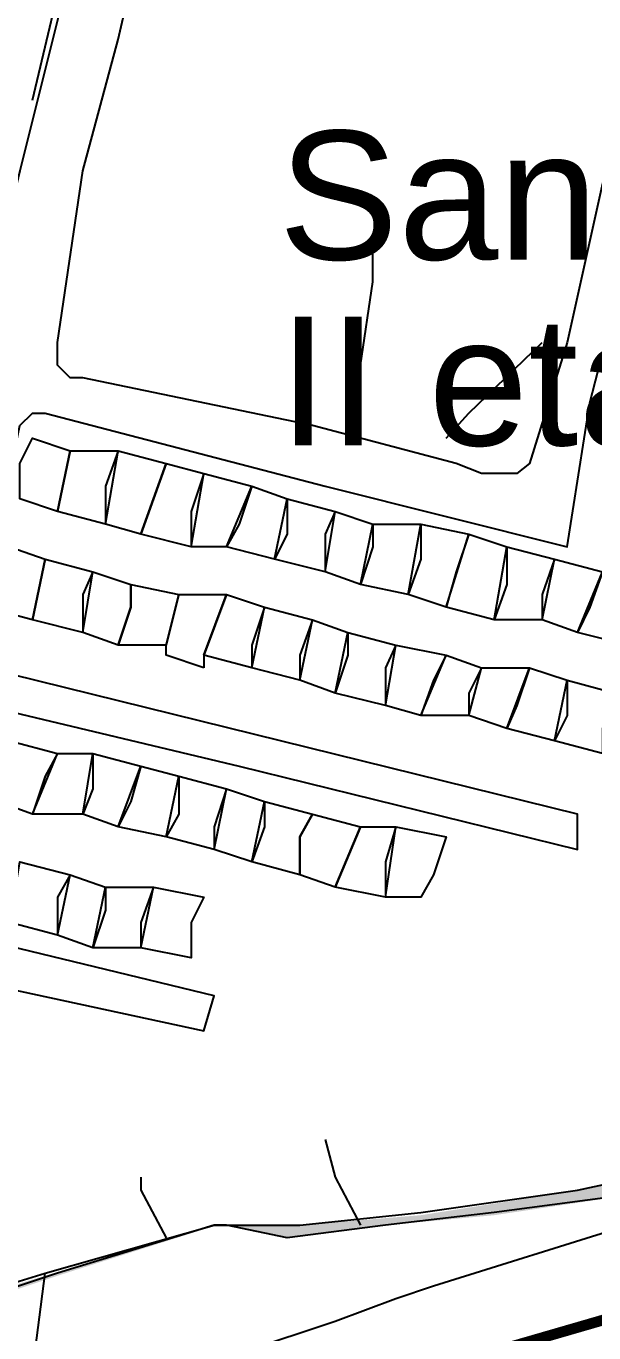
# Model space of a CAD drawing. Header units: millimetres. Extents: x -3588 to 75209, y -3737 to 38254.
# Drawn here: x 6253.1 to 6316.7, y 6353.5 to 6499.8 of the extents above; entities that cross this region are included whole.
import ezdxf

# ---------------------------------------------------------------- set-up
doc = ezdxf.new("R2010")
doc.units = ezdxf.units.MM
for name, color, linetype in [('H', 250, 'Continuous'), ('P', 253, 'Continuous'), ('T', 7, 'Continuous')]:
    doc.layers.add(name, color=color, linetype=linetype)

msp = doc.modelspace()

# ---------------------------------------------------------------- hatches: boundary and pattern name
at = {"layer": 'H', "linetype": 'Continuous'}
msp.add_hatch(color=256, dxfattribs=at).paths.add_polyline_path([(6205.292, 6359.935), (6209.245, 6359.935), (6234.931, 6354.574), (6237.763, 6354.574), (6255.255, 6359.935), (6274.46, 6365.585), (6275.868, 6365.585), (6281.229, 6365.585), (6283.774, 6365.585), (6297.313, 6366.705), (6315.109, 6369.522), (6321.879, 6370.946), (6325.832, 6370.946), (6324.423, 6369.522), (6305.507, 6366.705), (6293.36, 6365.585), (6282.638, 6364.16), (6275.868, 6365.585), (6274.46, 6365.585), (6256.664, 6359.935), (6236.339, 6353.15), (6225.616, 6346.38), (6221.391, 6339.611), (6220.255, 6339.611), (6222.8, 6343.836), (6224.208, 6346.38), (6236.339, 6353.15), (6234.931, 6353.15), (6209.245, 6358.799), (6205.292, 6358.799), (6205.292, 6359.935), (6205.292, 6359.935)])

# ---------------------------------------------------------------- linework, layer by layer
at = {"layer": 'P'}
for points in [[(6253.847, 6491.47), (6258.088, 6509.266), (6258.088, 6510.674), (6258.088, 6511.795), (6256.664, 6511.795), (6256.664, 6513.219), (6255.255, 6509.266), (6179.318, 6526.758), (6180.742, 6530.999), (6179.318, 6530.999), (6177.909, 6530.999), (6177.909, 6529.591), (6176.789, 6529.591), (6176.789, 6528.182), (6175.365, 6519.988)], [(6262.041, 6525.35), (6262.041, 6522.805), (6259.496, 6511.795), (6252.439, 6483.58), (6245.653, 6455.061), (6240.292, 6431.92), (6236.339, 6415.82), (6234.931, 6406.234), (6233.522, 6402.281), (6229.569, 6395.496), (6222.8, 6385.909), (6210.653, 6372.354), (6198.234, 6362.752), (6183.559, 6349.197), (6175.365, 6339.883), (6173.956, 6333.113), (6173.956, 6316.741), (6175.365, 6304.61), (6177.909, 6293.872), (6177.909, 6291.055)], [(6304.099, 6449.7), (6301.266, 6450.82), (6285.182, 6455.061), (6259.496, 6460.423), (6258.088, 6460.423), (6256.664, 6461.831), (6256.664, 6463.255), (6256.664, 6464.376), (6259.496, 6483.58), (6263.449, 6498.255), (6265.978, 6509.266)], [(6323.015, 6501.072), (6323.015, 6499.664), (6317.638, 6482.156), (6313.685, 6464.376), (6309.46, 6450.82), (6308.051, 6449.7), (6304.099, 6449.7)], [(6289.135, 6456.47), (6290.543, 6461.831), (6291.952, 6471.145), (6291.952, 6475.386)], [(6276.988, 6416.957), (6314.821, 6407.642), (6314.821, 6411.595), (6248.486, 6427.967), (6247.077, 6427.967), (6247.077, 6429.375), (6252.439, 6455.061), (6253.847, 6456.47), (6255.255, 6456.47), (6286.591, 6448.292), (6313.685, 6441.506), (6316.229, 6457.606), (6319.062, 6468.617)], [(6300.146, 6453.653), (6302.69, 6456.47), (6310.868, 6464.376)], [(6252.439, 6450.82), (6253.847, 6453.653), (6258.088, 6452.245), (6256.664, 6445.459), (6252.439, 6446.883), (6252.439, 6450.82)], [(6262.041, 6448.292), (6262.041, 6444.051), (6256.664, 6445.459), (6258.088, 6452.245), (6263.449, 6452.245), (6262.041, 6448.292)], [(6267.402, 6446.883), (6265.978, 6442.931), (6262.041, 6444.051), (6263.449, 6452.245), (6268.81, 6450.82), (6267.402, 6446.883)], [(6271.627, 6445.459), (6271.627, 6441.506), (6265.978, 6442.931), (6268.81, 6450.82), (6273.035, 6449.7), (6271.627, 6445.459)], [(6276.988, 6444.051), (6275.58, 6441.506), (6271.627, 6441.506), (6273.035, 6449.7), (6278.413, 6448.292), (6276.988, 6444.051)], [(6282.366, 6442.931), (6280.941, 6440.098), (6275.58, 6441.506), (6278.413, 6448.292), (6282.366, 6446.883), (6282.366, 6442.931)], [(6286.591, 6442.931), (6286.591, 6438.69), (6280.941, 6440.098), (6282.366, 6446.883), (6287.727, 6445.459), (6286.591, 6442.931)], [(6291.952, 6441.506), (6290.543, 6437.281), (6286.591, 6438.69), (6287.727, 6445.459), (6291.952, 6444.051), (6291.952, 6441.506)], [(6297.313, 6440.098), (6295.905, 6436.145), (6290.543, 6437.281), (6291.952, 6444.051), (6297.313, 6444.051), (6297.313, 6440.098)], [(6301.266, 6438.69), (6300.146, 6434.737), (6295.905, 6436.145), (6297.313, 6444.051), (6302.69, 6442.931), (6301.266, 6438.69)], [(6306.915, 6437.281), (6305.507, 6433.328), (6300.146, 6434.737), (6302.69, 6442.931), (6306.915, 6441.506), (6306.915, 6437.281)], [(6249.894, 6437.281), (6251.302, 6441.506), (6255.255, 6440.098), (6253.847, 6433.328), (6248.486, 6434.737), (6249.894, 6437.281)], [(6310.868, 6436.145), (6310.868, 6433.328), (6305.507, 6433.328), (6306.915, 6441.506), (6312.276, 6440.098), (6310.868, 6436.145)], [(6259.496, 6436.145), (6259.496, 6431.92), (6253.847, 6433.328), (6255.255, 6440.098), (6260.616, 6438.69), (6259.496, 6436.145)], [(6316.229, 6434.737), (6314.821, 6431.92), (6310.868, 6433.328), (6312.276, 6440.098), (6317.638, 6438.69), (6316.229, 6434.737)], [(6264.857, 6434.737), (6263.449, 6430.496), (6259.496, 6431.92), (6260.616, 6438.69), (6264.857, 6437.281), (6264.857, 6434.737)], [(6320.47, 6434.737), (6320.47, 6430.496), (6314.821, 6431.92), (6317.638, 6438.69), (6321.591, 6437.281), (6320.47, 6434.737)], [(6264.857, 6434.737), (6264.857, 6437.281), (6270.219, 6436.145), (6268.81, 6430.496), (6263.449, 6430.496), (6264.857, 6434.737)], [(6273.035, 6427.967), (6268.81, 6429.375), (6268.81, 6430.496), (6270.219, 6436.145), (6275.58, 6436.145), (6273.035, 6429.375), (6273.035, 6427.967)], [(6278.413, 6430.496), (6278.413, 6427.967), (6273.035, 6429.375), (6275.58, 6436.145), (6279.821, 6434.737), (6278.413, 6430.496)], [(6283.774, 6429.375), (6283.774, 6426.559), (6278.413, 6427.967), (6279.821, 6434.737), (6285.182, 6433.328), (6283.774, 6429.375)], [(6289.135, 6429.375), (6287.727, 6425.134), (6283.774, 6426.559), (6285.182, 6433.328), (6289.135, 6431.92), (6289.135, 6429.375)], [(6293.36, 6427.967), (6293.36, 6423.726), (6287.727, 6425.134), (6289.135, 6431.92), (6294.496, 6430.496), (6293.36, 6427.967)], [(6298.737, 6426.559), (6297.313, 6422.606), (6293.36, 6423.726), (6294.496, 6430.496), (6300.146, 6429.375), (6298.737, 6426.559)], [(6302.69, 6425.134), (6302.69, 6422.606), (6297.313, 6422.606), (6300.146, 6429.375), (6304.099, 6427.967), (6302.69, 6425.134)], [(6308.051, 6423.726), (6306.915, 6421.182), (6302.69, 6422.606), (6304.099, 6427.967), (6309.46, 6427.967), (6308.051, 6423.726)], [(6313.685, 6422.606), (6312.276, 6419.773), (6306.915, 6421.182), (6309.46, 6427.967), (6313.685, 6426.559), (6313.685, 6422.606)], [(6317.638, 6421.182), (6317.638, 6418.365), (6312.276, 6419.773), (6313.685, 6426.559), (6319.062, 6425.134), (6317.638, 6421.182)], [(6192.873, 6352.029), (6203.883, 6360.207), (6213.197, 6368.401), (6225.328, 6381.956), (6233.522, 6389.846), (6236.339, 6392.679), (6237.763, 6394.087), (6238.883, 6395.496), (6241.716, 6394.087), (6273.035, 6387.318), (6274.172, 6391.271), (6240.292, 6399.448), (6240.292, 6400.857), (6243.124, 6410.171), (6245.653, 6422.606), (6245.653, 6423.726), (6247.077, 6423.726), (6248.486, 6423.726), (6276.988, 6416.957)], [(6255.255, 6415.82), (6253.847, 6411.595), (6249.894, 6413.004), (6251.302, 6419.773), (6256.664, 6418.365), (6255.255, 6415.82)], [(6260.616, 6414.412), (6259.496, 6411.595), (6253.847, 6411.595), (6256.664, 6418.365), (6260.616, 6418.365), (6260.616, 6414.412)], [(6264.857, 6413.004), (6263.449, 6410.171), (6259.496, 6411.595), (6260.616, 6418.365), (6265.978, 6416.957), (6264.857, 6413.004)], [(6270.219, 6411.595), (6268.81, 6409.051), (6263.449, 6410.171), (6265.978, 6416.957), (6270.219, 6415.82), (6270.219, 6411.595)], [(6274.172, 6410.171), (6274.172, 6407.642), (6268.81, 6409.051), (6270.219, 6415.82), (6275.58, 6414.412), (6274.172, 6410.171)], [(6279.821, 6410.171), (6278.413, 6406.234), (6274.172, 6407.642), (6275.58, 6414.412), (6279.821, 6413.004), (6279.821, 6410.171)], [(6283.774, 6409.051), (6283.774, 6404.81), (6278.413, 6406.234), (6279.821, 6413.004), (6285.182, 6411.595), (6283.774, 6409.051)], [(6283.774, 6409.051), (6285.182, 6411.595), (6290.543, 6410.171), (6287.727, 6403.401), (6283.774, 6404.81), (6283.774, 6409.051)], [(6293.36, 6406.234), (6293.36, 6402.281), (6287.727, 6403.401), (6290.543, 6410.171), (6294.496, 6410.171), (6293.36, 6406.234)], [(6298.737, 6404.81), (6297.313, 6402.281), (6293.36, 6402.281), (6294.496, 6410.171), (6300.146, 6409.051), (6298.737, 6404.81)], [(6256.664, 6402.281), (6256.664, 6398.04), (6251.302, 6399.448), (6252.439, 6406.234), (6258.088, 6404.81), (6256.664, 6402.281)], [(6262.041, 6400.857), (6260.616, 6396.632), (6256.664, 6398.04), (6258.088, 6404.81), (6262.041, 6403.401), (6262.041, 6400.857)], [(6265.978, 6399.448), (6265.978, 6396.632), (6260.616, 6396.632), (6262.041, 6403.401), (6267.402, 6403.401), (6265.978, 6399.448)], [(6271.627, 6399.448), (6271.627, 6396.632), (6271.627, 6395.496), (6265.978, 6396.632), (6267.402, 6403.401), (6273.035, 6402.281), (6271.627, 6399.448)], [(6207.836, 6323.511), (6206.428, 6328.872), (6213.197, 6331.705), (6214.606, 6326.344), (6234.931, 6333.113), (6256.664, 6339.883), (6268.81, 6343.836), (6267.402, 6348.077), (6287.727, 6354.846), (6294.496, 6357.391), (6298.737, 6358.799), (6320.47, 6365.585), (6323.015, 6361.632), (6323.015, 6360.207), (6332.601, 6364.16), (6347.565, 6368.401), (6356.879, 6370.946), (6375.795, 6377.715), (6385.397, 6380.532)], [(6310.868, 6323.511), (6309.46, 6323.511), (6305.507, 6335.658), (6302.69, 6349.197), (6304.099, 6350.621), (6309.46, 6352.029), (6329.785, 6358.799), (6356.879, 6366.993), (6378.612, 6373.763), (6388.214, 6376.307), (6389.35, 6376.307), (6390.759, 6375.171), (6400.361, 6352.029), (6400.361, 6350.621), (6398.937, 6350.621), (6398.937, 6349.197), (6378.612, 6343.836), (6343.34, 6333.113), (6317.638, 6324.935), (6310.868, 6323.511)], [(6286.591, 6375.171), (6287.727, 6370.946), (6290.543, 6365.585)], [(6205.004, 6360.207), (6209.245, 6360.207), (6234.931, 6354.846), (6237.763, 6354.846), (6255.255, 6360.207), (6274.172, 6365.585), (6275.58, 6365.585), (6280.941, 6365.585), (6283.774, 6365.585), (6297.313, 6366.993), (6314.821, 6369.522), (6321.591, 6370.946)], [(6265.978, 6370.946), (6265.978, 6369.522), (6268.81, 6364.16)], [(6324.423, 6369.522), (6305.507, 6366.993), (6293.36, 6365.585), (6282.366, 6364.16), (6275.58, 6365.585), (6274.172, 6365.585), (6256.664, 6360.207), (6236.339, 6353.438), (6225.328, 6346.668), (6221.391, 6339.883), (6219.967, 6339.883), (6222.8, 6343.836), (6224.208, 6346.668), (6236.339, 6353.438), (6234.931, 6353.438), (6209.245, 6358.799), (6205.004, 6358.799), (6205.004, 6360.207), (6205.004, 6360.207)], [(6255.255, 6339.883), (6253.847, 6349.197), (6255.255, 6360.207)]]:
    msp.add_lwpolyline(points, dxfattribs=at)
at = {"layer": 'P', "const_width": 1.2}
for points in [[(6367.889, 6369.522), (6302.69, 6350.621), (6237.763, 6330.296), (6160.417, 6304.61), (6142.909, 6327.752), (6126.537, 6342.427), (6123.705, 6346.668), (6121.176, 6346.668), (6116.935, 6346.668), (6110.166, 6348.077), (6109.029, 6348.077), (6110.166, 6354.846), (6109.029, 6355.982), (6107.621, 6355.982), (6109.029, 6348.077), (6107.621, 6339.883), (6104.804, 6334.521), (6102.26, 6330.296), (6099.443, 6326.344), (6084.48, 6337.066), (6068.38, 6349.197), (6062.731, 6350.621), (6060.202, 6352.029)], [(6302.69, 6350.621), (6367.889, 6369.522)]]:
    msp.add_lwpolyline(points, dxfattribs=at)

# ---------------------------------------------------------------- texts
at = {"layer": 'T', "char_height": 14.40334, "attachment_point": 1}
for s, insert in [('{\\fArial|b0|i0|c0|p18;San Sebastián}', (6281.373, 6488.045)), ('{\\fArial|b0|i0|c0|p18;II etapa}', (6281.373, 6467.24))]:
    msp.add_mtext(s, dxfattribs=dict(at, insert=insert))

doc.saveas('drawing.dxf')
